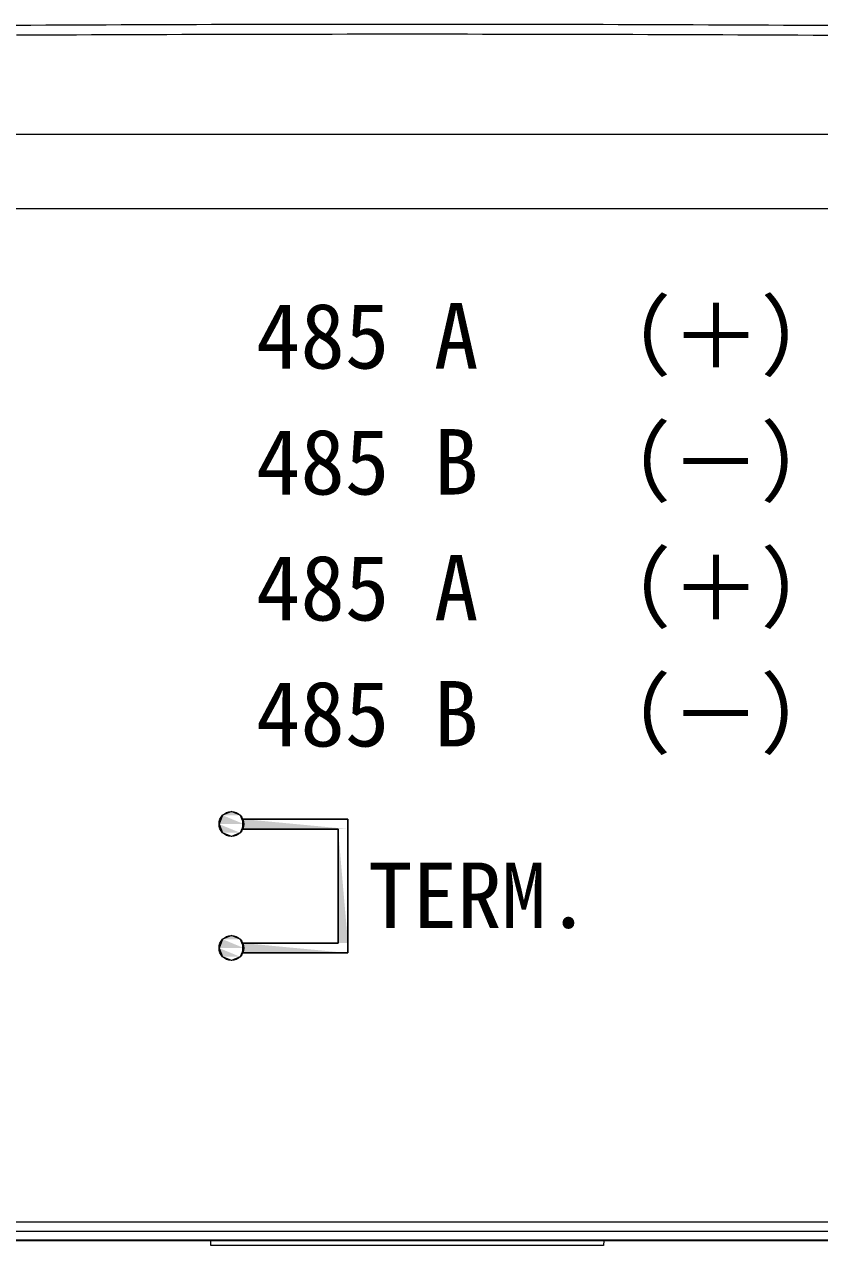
# Model space of a CAD drawing. Units: millimetres, scale not verified. Extents: x -798 to 446, y -315 to 315.
# Drawn here: x -102.96 to -78.91, y -82.11 to -45.17 of the extents above; entities that cross this region are included whole.
import ezdxf
from ezdxf.enums import TextEntityAlignment as Align

# ---------------------------------------------------------------- set-up
doc = ezdxf.new("R2010")
doc.units = ezdxf.units.MM
doc.header["$LTSCALE"] = 3
doc.layers.add('0-0_0', color=7, linetype='Continuous', lineweight=18)
doc.styles.add('ＭＳ ゴシック', font='')
doc.styles.get('ＭＳ ゴシック').set_extended_font_data('MS Gothic')

# ---------------------------------------------------------------- blocks, each defined once
blk = doc.blocks.new('U2')
at = {"layer": '0-0_0'}
for p, q in [((349.145, 665.791), (349.145, 665.491)), ((352.326, 665.791), (352.326, 665.491)), ((352.026, 665.491), (352.026, 662.041)), ((352.326, 665.491), (352.326, 662.041)), ((349.145, 662.041), (349.145, 661.741)), ((352.326, 662.041), (352.326, 661.741))]:
    blk.add_line(p, q, dxfattribs=at)
for points in [[(349.145, 665.791), (349.145, 665.491), (352.326, 665.491)], [(352.026, 665.491), (352.026, 662.041), (352.326, 662.041)], [(349.145, 662.041), (349.145, 661.741), (352.326, 661.741)]]:
    blk.add_solid(points, dxfattribs=at)
blk = doc.blocks.new('U3')
at = {"layer": '0-0_0'}
for p, q in [((348.801, 666.016), (348.536, 665.906)), ((349.067, 665.906), (348.801, 666.016)), ((348.536, 665.906), (348.426, 665.641)), ((348.426, 665.641), (348.536, 665.376)), ((349.067, 665.906), (349.176, 665.641)), ((349.176, 665.641), (349.067, 665.376)), ((348.801, 662.266), (348.536, 662.156)), ((349.067, 662.156), (348.801, 662.266)), ((348.536, 662.156), (348.426, 661.891)), ((349.067, 662.156), (349.176, 661.891)), ((348.426, 661.891), (348.536, 661.626)), ((349.176, 661.891), (349.067, 661.626))]:
    blk.add_line(p, q, dxfattribs=at)
for points in [[(349.067, 665.376), (348.801, 665.266), (348.536, 665.376)], [(349.067, 661.626), (348.801, 661.516), (348.536, 661.626)]]:
    blk.add_lwpolyline(points, dxfattribs=at)
for points in [[(348.801, 666.016), (348.536, 665.906), (349.067, 665.906)], [(348.536, 665.906), (348.426, 665.641), (349.176, 665.641)], [(348.426, 665.641), (348.536, 665.376), (349.067, 665.376)], [(348.801, 662.266), (348.536, 662.156), (349.067, 662.156)], [(348.536, 662.156), (348.426, 661.891), (349.176, 661.891)], [(348.426, 661.891), (348.536, 661.626), (349.067, 661.626)]]:
    blk.add_solid(points, dxfattribs=at)

msp = doc.modelspace()

# ---------------------------------------------------------------- linework, layer by layer
at = {"layer": '0-0_0'}
for p, q in [((-126.19, -48.496), (-56.573, -48.496)), ((-103.482, -50.738), (-56.479, -50.738)), ((-93.174, -69.209), (-96.355, -69.209)), ((-93.174, -73.259), (-93.174, -69.209)), ((-96.355, -69.509), (-93.474, -69.509)), ((-93.474, -69.509), (-93.474, -72.959)), ((-93.474, -72.959), (-96.355, -72.959)), ((-96.355, -73.259), (-93.174, -73.259)), ((-123.585, -81.386), (-59.178, -81.386)), ((-123.856, -81.959), (-58.906, -81.959)), ((-123.832, -81.932), (-58.931, -81.932)), ((-59.178, -81.686), (-123.585, -81.686)), ((-97.319, -82.109), (-97.324, -81.959)), ((-85.439, -81.959), (-85.444, -82.109)), ((-85.444, -82.109), (-97.319, -82.109))]:
    msp.add_line(p, q, dxfattribs=at)
for points in [[(-97.757, -45.182), (-98.213, -45.183), (-98.668, -45.185), (-99.123, -45.186), (-99.578, -45.188), (-100.033, -45.189), (-100.488, -45.191), (-100.943, -45.193), (-101.398, -45.195), (-101.853, -45.197), (-102.308, -45.199), (-102.762, -45.202), (-103.217, -45.204)], [(-80.001, -45.202), (-80.455, -45.199), (-80.91, -45.197), (-81.365, -45.195), (-81.82, -45.193), (-82.275, -45.191), (-82.73, -45.189), (-83.185, -45.188), (-83.64, -45.186), (-84.095, -45.185), (-84.55, -45.183), (-85.006, -45.182), (-85.461, -45.18), (-85.916, -45.179), (-86.372, -45.178), (-86.827, -45.177), (-87.282, -45.176), (-87.738, -45.176), (-88.193, -45.175), (-88.649, -45.174), (-89.104, -45.174), (-89.56, -45.173), (-90.015, -45.173), (-90.47, -45.173), (-90.926, -45.173), (-91.381, -45.173), (-91.837, -45.173), (-92.292, -45.173), (-92.748, -45.173), (-93.203, -45.173), (-93.659, -45.174), (-94.114, -45.174), (-94.57, -45.175), (-95.025, -45.176), (-95.481, -45.176), (-95.936, -45.177), (-96.391, -45.178), (-96.847, -45.179), (-97.302, -45.18), (-97.757, -45.182)], [(-78.637, -45.209), (-79.091, -45.207), (-79.546, -45.204), (-80.001, -45.202)], [(-97.747, -45.481), (-98.202, -45.482), (-98.656, -45.483), (-99.111, -45.485), (-99.565, -45.487), (-100.02, -45.488), (-100.474, -45.49), (-100.928, -45.492), (-101.383, -45.494), (-101.837, -45.496), (-102.291, -45.498), (-102.745, -45.501), (-103.199, -45.503)], [(-80.018, -45.501), (-80.472, -45.498), (-80.926, -45.496), (-81.38, -45.494), (-81.835, -45.492), (-82.289, -45.49), (-82.743, -45.488), (-83.198, -45.487), (-83.652, -45.485), (-84.106, -45.483), (-84.561, -45.482), (-85.015, -45.481), (-85.47, -45.479), (-85.925, -45.478), (-86.379, -45.477), (-86.834, -45.476), (-87.289, -45.475), (-87.743, -45.474), (-88.198, -45.474), (-88.653, -45.473), (-89.108, -45.473), (-89.562, -45.472), (-90.017, -45.472), (-90.472, -45.472), (-90.927, -45.471), (-91.381, -45.471), (-91.836, -45.471), (-92.291, -45.472), (-92.746, -45.472), (-93.201, -45.472), (-93.655, -45.473), (-94.11, -45.473), (-94.565, -45.474), (-95.02, -45.474), (-95.474, -45.475), (-95.929, -45.476), (-96.384, -45.477), (-96.838, -45.478), (-97.293, -45.479), (-97.747, -45.481)], [(-78.656, -45.508), (-79.11, -45.505), (-79.564, -45.503), (-80.018, -45.501)]]:
    msp.add_lwpolyline(points, dxfattribs=at)
msp.add_lwpolyline([(-96.355, -69.209), (-93.174, -69.209), (-93.174, -73.259), (-96.355, -73.259), (-96.355, -72.959), (-93.474, -72.959), (-93.474, -69.509), (-96.355, -69.509)], close=True, dxfattribs=at)
for centre in [(-96.699, -69.359), (-96.699, -73.109)]:
    msp.add_circle(centre, 0.375, dxfattribs=at)

# ---------------------------------------------------------------- block references
for name in ['U3', 'U2']:
    msp.add_blockref(name, (-445.5, -735), dxfattribs=at)

# ---------------------------------------------------------------- texts
at = {"layer": '0-0_0', "style": 'ＭＳ ゴシック'}
for s, p in [('（＋）', (-86.095, -56.176)), ('485 A', (-95.958, -56.176)), ('（－）', (-86.101, -59.986)), ('485 B', (-95.958, -59.986)), ('（＋）', (-86.095, -63.796)), ('485 A', (-95.958, -63.796)), ('（－）', (-86.101, -67.606)), ('485 B', (-95.958, -67.606)), ('TERM.', (-92.565, -73.095))]:
    msp.add_text(s, height=1.979, dxfattribs=at).set_placement(p, align=Align.BOTTOM_LEFT)

doc.saveas('drawing.dxf')
